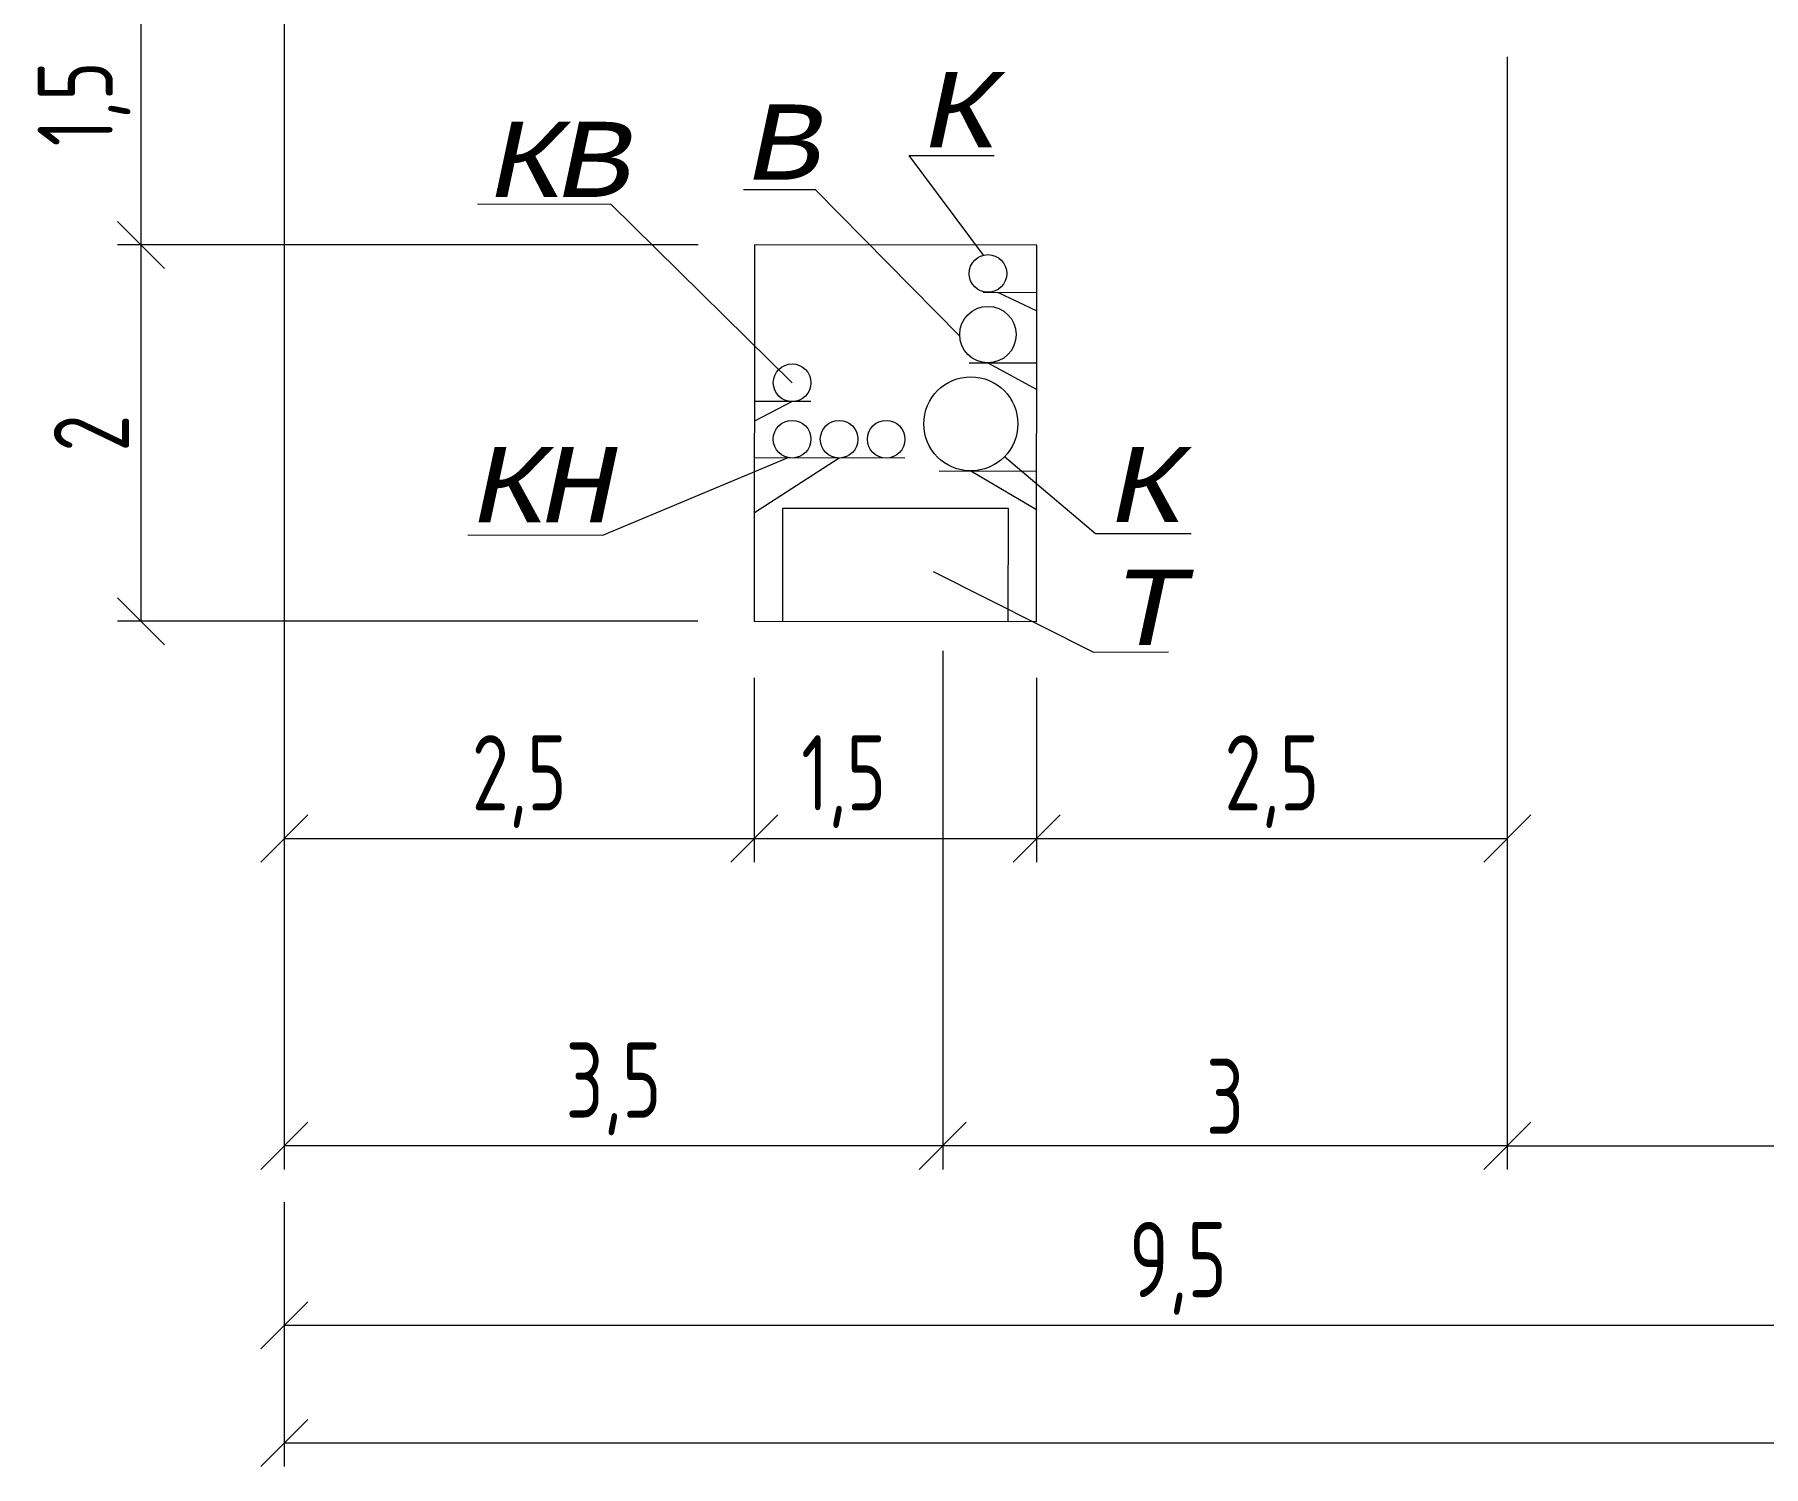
# Model space of a CAD drawing. Header units: millimetres. Extents: x 61790 to 115820, y -121437 to -29877.
# Drawn here: x 61790 to 70978, y -60010 to -52401 of the extents above; entities that cross this region are included whole.
import ezdxf

# ---------------------------------------------------------------- set-up
doc = ezdxf.new("R2010")
doc.units = ezdxf.units.MM
doc.layers.add('Размер', color=94, linetype='Continuous', lineweight=15)
doc.layers.add('Інж. мережі', color=205, linetype='Continuous', lineweight=18)
doc.styles.get("Standard").update_dxf_attribs({"font": 'isocteui.ttf', "width": 0.8})
doc.styles.add('стиль1', font='arial.ttf')
doc.dimstyles.new('М-100', dxfattribs={"dimscale": 100, "dimtxt": 4, "dimasz": 2.5, "dimexe": 1.25, "dimexo": 3, "dimtad": 1, "dimlfac": 0.001, "dimtxsty": 'Standard', "dimblk": 'OBLIQUE', "dimcen": 2.5, "dimadec": 0, "dimazin": 0, "dimtfac": 1, "dimtmove": 0, "dimatfit": 3, "dimldrblk": 'OBLIQUE', "dimfxl": 1.25, "dimlwd": -1, "dimlwe": -1, "dimarcsym": 0})

# ---------------------------------------------------------------- blocks, each defined once
blk = doc.blocks.new('_Oblique')
at = {"color": 0, "linetype": 'ByBlock', "lineweight": -2}
blk.add_line((-0.5, -0.5), (0.5, 0.5), dxfattribs=at)
blk = doc.blocks.new('*D63')
at = {"layer": 'Defpoints', "color": 0, "ltscale": 1000, "transparency": 16777216}
for p in [(115116.4, -56988.2), (63116.4, -58306.5), (115116.4, -59885.3)]:
    blk.add_point(p, dxfattribs=at)
at = {"layer": 'Размер', "color": 0, "ltscale": 1000, "transparency": 16777216}
for p, q in [((115116.4, -57288.2), (115116.4, -60010.3)), ((63116.4, -58606.5), (63116.4, -60010.3)), ((63116.4, -59885.3), (115116.4, -59885.3))]:
    blk.add_line(p, q, dxfattribs=at)
at = {"layer": 'Размер', "color": 0, "ltscale": 1000, "transparency": 16777216, "xscale": 250, "yscale": 250, "zscale": 250, "rotation": 180}
blk.add_blockref('_Oblique', (63116.4, -59885.3), dxfattribs=at)
at = {"layer": 'Размер', "color": 0, "ltscale": 1000, "transparency": 16777216, "xscale": 250, "yscale": 250, "zscale": 250}
blk.add_blockref('_Oblique', (115116.4, -59885.3), dxfattribs=at)
at = {"layer": 'Размер', "color": 0, "ltscale": 1000, "transparency": 16777216, "insert": (89116.4, -59622.8), "char_height": 400, "attachment_point": 5}
blk.add_mtext('52', dxfattribs=at)
blk = doc.blocks.new('*D68')
at = {"layer": 'Defpoints', "color": 0, "ltscale": 1000, "transparency": 16777216}
for p in [(69616.4, -52219.5), (72616.4, -52619.5), (72616.4, -58306.5)]:
    blk.add_point(p, dxfattribs=at)
at = {"layer": 'Размер', "color": 0, "ltscale": 1000, "transparency": 16777216}
for p, q in [((69616.4, -52519.5), (69616.4, -58431.5)), ((72616.4, -52919.5), (72616.4, -58431.5)), ((69616.4, -58306.5), (72616.4, -58306.5))]:
    blk.add_line(p, q, dxfattribs=at)
at = {"layer": 'Размер', "color": 0, "ltscale": 1000, "transparency": 16777216, "xscale": 250, "yscale": 250, "zscale": 250, "rotation": 180}
blk.add_blockref('_Oblique', (69616.4, -58306.5), dxfattribs=at)
at = {"layer": 'Размер', "color": 0, "ltscale": 1000, "transparency": 16777216, "xscale": 250, "yscale": 250, "zscale": 250}
blk.add_blockref('_Oblique', (72616.4, -58306.5), dxfattribs=at)
at = {"layer": 'Размер', "color": 0, "ltscale": 1000, "transparency": 16777216, "insert": (71116.4, -58044), "char_height": 400, "attachment_point": 5}
blk.add_mtext('3', dxfattribs=at)
blk = doc.blocks.new('*D71')
at = {"layer": 'Defpoints', "color": 0, "ltscale": 1000, "transparency": 16777216}
for p in [(69616.4, -52519.5), (66616.4, -55375.3), (66616.4, -58306.5)]:
    blk.add_point(p, dxfattribs=at)
at = {"layer": 'Размер', "color": 0, "ltscale": 1000, "transparency": 16777216}
for p, q in [((69616.4, -52819.5), (69616.4, -58431.5)), ((66616.4, -55675.3), (66616.4, -58431.5)), ((69616.4, -58306.5), (66616.4, -58306.5))]:
    blk.add_line(p, q, dxfattribs=at)
at = {"layer": 'Размер', "color": 0, "ltscale": 1000, "transparency": 16777216, "xscale": 250, "yscale": 250, "zscale": 250, "rotation": 180}
blk.add_blockref('_Oblique', (66616.4, -58306.5), dxfattribs=at)
at = {"layer": 'Размер', "color": 0, "ltscale": 1000, "transparency": 16777216, "xscale": 250, "yscale": 250, "zscale": 250}
blk.add_blockref('_Oblique', (69616.4, -58306.5), dxfattribs=at)
at = {"layer": 'Размер', "color": 0, "ltscale": 1000, "transparency": 16777216, "insert": (68116.4, -58044), "char_height": 400, "attachment_point": 5}
blk.add_mtext('3', dxfattribs=at)
blk = doc.blocks.new('*D72')
at = {"layer": 'Defpoints', "color": 0, "ltscale": 1000, "transparency": 16777216}
for p in [(63116.4, -52019), (66616.4, -55375.3), (63116.4, -58306.5)]:
    blk.add_point(p, dxfattribs=at)
at = {"layer": 'Размер', "color": 0, "ltscale": 1000, "transparency": 16777216}
for p, q in [((63116.4, -52319), (63116.4, -58431.5)), ((66616.4, -55675.3), (66616.4, -58431.5)), ((66616.4, -58306.5), (63116.4, -58306.5))]:
    blk.add_line(p, q, dxfattribs=at)
at = {"layer": 'Размер', "color": 0, "ltscale": 1000, "transparency": 16777216, "xscale": 250, "yscale": 250, "zscale": 250, "rotation": 180}
blk.add_blockref('_Oblique', (63116.4, -58306.5), dxfattribs=at)
at = {"layer": 'Размер', "color": 0, "ltscale": 1000, "transparency": 16777216, "xscale": 250, "yscale": 250, "zscale": 250}
blk.add_blockref('_Oblique', (66616.4, -58306.5), dxfattribs=at)
at = {"layer": 'Размер', "color": 0, "ltscale": 1000, "transparency": 16777216, "insert": (64866.4, -58004), "char_height": 400, "attachment_point": 5}
blk.add_mtext('3,5', dxfattribs=at)
blk = doc.blocks.new('*D96')
at = {"layer": 'Defpoints', "color": 0, "ltscale": 1000, "transparency": 16777216}
for p in [(65561, -52019), (62354.5, -53519), (65616.4, -53519)]:
    blk.add_point(p, dxfattribs=at)
at = {"layer": 'Размер', "color": 0, "ltscale": 1000, "transparency": 16777216}
for p, q in [((65261, -52019), (62229.5, -52019)), ((62354.5, -52019), (62354.5, -53519)), ((65316.4, -53519), (62229.5, -53519))]:
    blk.add_line(p, q, dxfattribs=at)
at = {"layer": 'Размер', "color": 0, "ltscale": 1000, "transparency": 16777216, "xscale": 250, "yscale": 250, "zscale": 250}
for p, rotation in [((62354.5, -52019), 90), ((62354.5, -53519), 270)]:
    blk.add_blockref('_Oblique', p, dxfattribs=dict(at, rotation=rotation))
at = {"layer": 'Размер', "color": 0, "ltscale": 1000, "transparency": 16777216, "insert": (62052, -52769), "char_height": 400, "attachment_point": 5, "rotation": 90}
blk.add_mtext('1,5', dxfattribs=at)
blk = doc.blocks.new('*D97')
at = {"layer": 'Defpoints', "color": 0, "ltscale": 1000, "transparency": 16777216}
for p in [(65616.4, -53519), (62354.5, -55519), (65614.7, -55519)]:
    blk.add_point(p, dxfattribs=at)
at = {"layer": 'Размер', "color": 0, "ltscale": 1000, "transparency": 16777216}
for p, q in [((65316.4, -53519), (62229.5, -53519)), ((62354.5, -53519), (62354.5, -55519)), ((65314.7, -55519), (62229.5, -55519))]:
    blk.add_line(p, q, dxfattribs=at)
at = {"layer": 'Размер', "color": 0, "ltscale": 1000, "transparency": 16777216, "xscale": 250, "yscale": 250, "zscale": 250}
for p, rotation in [((62354.5, -53519), 90), ((62354.5, -55519), 270)]:
    blk.add_blockref('_Oblique', p, dxfattribs=dict(at, rotation=rotation))
at = {"layer": 'Размер', "color": 0, "ltscale": 1000, "transparency": 16777216, "insert": (62092, -54519), "char_height": 400, "attachment_point": 5, "rotation": 90}
blk.add_mtext('2', dxfattribs=at)
blk = doc.blocks.new('*D98')
at = {"layer": 'Defpoints', "color": 0, "ltscale": 1000, "transparency": 16777216}
for p in [(63116.4, -55519), (65614.7, -55521.1), (65614.7, -56673.3)]:
    blk.add_point(p, dxfattribs=at)
at = {"layer": 'Размер', "color": 0, "ltscale": 1000, "transparency": 16777216}
for p, q in [((63116.4, -55819), (63116.4, -56798.3)), ((65614.7, -55821.1), (65614.7, -56798.3)), ((63116.4, -56673.3), (65614.7, -56673.3))]:
    blk.add_line(p, q, dxfattribs=at)
at = {"layer": 'Размер', "color": 0, "ltscale": 1000, "transparency": 16777216, "xscale": 250, "yscale": 250, "zscale": 250, "rotation": 180}
blk.add_blockref('_Oblique', (63116.4, -56673.3), dxfattribs=at)
at = {"layer": 'Размер', "color": 0, "ltscale": 1000, "transparency": 16777216, "xscale": 250, "yscale": 250, "zscale": 250}
blk.add_blockref('_Oblique', (65614.7, -56673.3), dxfattribs=at)
at = {"layer": 'Размер', "color": 0, "ltscale": 1000, "transparency": 16777216, "insert": (64365.5, -56370.8), "char_height": 400, "attachment_point": 5}
blk.add_mtext('2,5', dxfattribs=at)
blk = doc.blocks.new('*D99')
at = {"layer": 'Defpoints', "color": 0, "ltscale": 1000, "transparency": 16777216}
for p in [(65614.7, -55519), (67114.7, -55520.2), (67114.7, -56673.3)]:
    blk.add_point(p, dxfattribs=at)
at = {"layer": 'Размер', "color": 0, "ltscale": 1000, "transparency": 16777216}
for p, q in [((65614.7, -55819), (65614.7, -56798.3)), ((67114.7, -55820.2), (67114.7, -56798.3)), ((65614.7, -56673.3), (67114.7, -56673.3))]:
    blk.add_line(p, q, dxfattribs=at)
at = {"layer": 'Размер', "color": 0, "ltscale": 1000, "transparency": 16777216, "xscale": 250, "yscale": 250, "zscale": 250, "rotation": 180}
blk.add_blockref('_Oblique', (65614.7, -56673.3), dxfattribs=at)
at = {"layer": 'Размер', "color": 0, "ltscale": 1000, "transparency": 16777216, "xscale": 250, "yscale": 250, "zscale": 250}
blk.add_blockref('_Oblique', (67114.7, -56673.3), dxfattribs=at)
at = {"layer": 'Размер', "color": 0, "ltscale": 1000, "transparency": 16777216, "insert": (66089.7, -56370.8), "char_height": 400, "attachment_point": 5}
blk.add_mtext('1,5', dxfattribs=at)
blk = doc.blocks.new('*D100')
at = {"layer": 'Defpoints', "color": 0, "ltscale": 1000, "transparency": 16777216}
for p in [(67114.7, -55520.2), (69616.4, -55520.2), (69616.4, -56673.3)]:
    blk.add_point(p, dxfattribs=at)
at = {"layer": 'Размер', "color": 0, "ltscale": 1000, "transparency": 16777216}
for p, q in [((67114.7, -55820.2), (67114.7, -56798.3)), ((69616.4, -55820.2), (69616.4, -56798.3)), ((67114.7, -56673.3), (69616.4, -56673.3))]:
    blk.add_line(p, q, dxfattribs=at)
at = {"layer": 'Размер', "color": 0, "ltscale": 1000, "transparency": 16777216, "xscale": 250, "yscale": 250, "zscale": 250, "rotation": 180}
blk.add_blockref('_Oblique', (67114.7, -56673.3), dxfattribs=at)
at = {"layer": 'Размер', "color": 0, "ltscale": 1000, "transparency": 16777216, "xscale": 250, "yscale": 250, "zscale": 250}
blk.add_blockref('_Oblique', (69616.4, -56673.3), dxfattribs=at)
at = {"layer": 'Размер', "color": 0, "ltscale": 1000, "transparency": 16777216, "insert": (68365.5, -56370.8), "char_height": 400, "attachment_point": 5}
blk.add_mtext('2,5', dxfattribs=at)
blk = doc.blocks.new('*D102')
at = {"layer": 'Defpoints', "color": 0, "ltscale": 1000, "transparency": 16777216}
for p in [(63116.4, -58306.5), (72616.4, -58306.5), (72616.4, -59260)]:
    blk.add_point(p, dxfattribs=at)
at = {"layer": 'Размер', "color": 0, "ltscale": 1000, "transparency": 16777216}
for p, q in [((63116.4, -58606.5), (63116.4, -59385)), ((72616.4, -58606.5), (72616.4, -59385)), ((63116.4, -59260), (72616.4, -59260))]:
    blk.add_line(p, q, dxfattribs=at)
at = {"layer": 'Размер', "color": 0, "ltscale": 1000, "transparency": 16777216, "xscale": 250, "yscale": 250, "zscale": 250, "rotation": 180}
blk.add_blockref('_Oblique', (63116.4, -59260), dxfattribs=at)
at = {"layer": 'Размер', "color": 0, "ltscale": 1000, "transparency": 16777216, "xscale": 250, "yscale": 250, "zscale": 250}
blk.add_blockref('_Oblique', (72616.4, -59260), dxfattribs=at)
at = {"layer": 'Размер', "color": 0, "ltscale": 1000, "transparency": 16777216, "insert": (67866.4, -58957.5), "char_height": 400, "attachment_point": 5}
blk.add_mtext('9,5', dxfattribs=at)

msp = doc.modelspace()

# ---------------------------------------------------------------- linework, layer by layer
at = {"layer": 'Інж. мережі', "color": 0}
for points in [[(66833.027, -53573.33), (66438.171, -53043.438), (66889.796, -53043.82)], [(65556.801, -53224.158), (65938.348, -53224.481), (66706.656, -54003.646)], [(64143.159, -53300.905), (64851.955, -53301.504), (65815.761, -54251.108)], [(67114.689, -55520.247), (67116.379, -53520.248), (65616.38, -53518.981), (65614.69, -55518.98), (67114.689, -55520.247)], [(66831.624, -53770.464), (67116.168, -53770.704)], [(66831.624, -53770.464), (67116.168, -53770.704)], [(66906.624, -53770.527), (67116.085, -53868.978)], [(66906.624, -53770.527), (67116.085, -53868.978)], [(66756.307, -54145.4), (67115.851, -54145.704)], [(66756.307, -54145.4), (67115.851, -54145.704)], [(66856.307, -54145.485), (67115.732, -54286.786)], [(66856.307, -54145.485), (67115.732, -54286.786)], [(65815.677, -54351.108), (65615.589, -54454.527)], [(65815.677, -54351.108), (65615.589, -54454.527)], [(65915.677, -54351.193), (65615.677, -54350.939)], [(65915.677, -54351.193), (65615.677, -54350.939)], [(64092.23, -55059.871), (64809.332, -55060.477), (65791.872, -54651.088)], [(66065.423, -54651.32), (65615.177, -54942.995)], [(66065.423, -54651.32), (65615.177, -54942.995)], [(66415.423, -54651.615), (65615.423, -54650.939)], [(66415.423, -54651.615), (65615.423, -54650.939)], [(67936.141, -55054.633), (67427.265, -55054.203), (66944.769, -54644.28)], [(66596.951, -54719.81), (67115.365, -54720.248)], [(66596.951, -54719.81), (67115.365, -54720.248)], [(66765.365, -54719.952), (67115.193, -54924.378)], [(66765.365, -54719.952), (67115.193, -54924.378)], [(67816.317, -55683.667), (67419.832, -55684.078), (66566.763, -55255.559)]]:
    msp.add_lwpolyline(points, dxfattribs=at)
msp.add_lwpolyline([(65765.197, -54919.107), (65764.69, -55519.107), (66964.689, -55520.121), (66965.196, -54920.121)], close=True, dxfattribs=at)
for centre, radius in [((66856.708, -53670.485), 100), ((66856.434, -53995.485), 150), ((65815.761, -54251.108), 100), ((66765.577, -54469.952), 250), ((65815.508, -54551.108), 100), ((66065.508, -54551.32), 100), ((66315.508, -54551.531), 100)]:
    msp.add_circle(centre, radius, dxfattribs=at)

# ---------------------------------------------------------------- texts
at = {"layer": 'Інж. мережі', "color": 0, "lineweight": 25, "ltscale": 1000, "char_height": 400, "attachment_point": 1, "style": 'стиль1'}
for s, width, insert in [('{\\fISOCTEUR|b0|i1|c204|p49;К}', 613.06669, (66527.364, -52599.641)), ('{\\fISOCTEUR|b0|i1|c204|p49;В}', 613.06669, (65591.528, -52772.379)), ('{\\fISOCTEUR|b0|i1|c204|p49;\\T0.9;КВ}', 613.06669, (64218.897, -52864.167)), ('{\\fISOCTEUR|b0|i1|c204|p49;\\T0.9;КН}', 613.06669, (64128.885, -54592.334)), ('{\\fISOCTEUR|b0|i1|c204|p49;К}', 613.06669, (67518.711, -54592.081)), ('{\\fISOCTEUR|b0|i1|c204|p49;\\T0.9;Т}', 400, (67523.793, -55244.657))]:
    msp.add_mtext_dynamic_manual_height_columns(s, width=width, gutter_width=12.5, heights=[0], dxfattribs=dict(at, insert=insert))

# ---------------------------------------------------------------- dimensions: what is measured, and where the dimension line sits
at = {"layer": 'Размер', "color": 0, "ltscale": 1000}
for base, p1, p2, angle, picture, middle in [((62354.517, -53518.981), (65560.976, -52018.981), (65616.38, -53518.981), 90, '*D96', (62052.017, -52768.981)), ((63116.38, -58306.539), (66616.38, -55375.26), (63116.38, -52018.981), 180, '*D72', (64866.38, -58004.039)), ((72616.38, -58306.539), (69616.38, -52219.541), (72616.38, -52619.541), 0, '*D68', (71116.38, -58044.039)), ((66616.38, -58306.539), (69616.38, -52519.541), (66616.38, -55375.26), 0, '*D71', (68116.38, -58044.039)), ((62354.517, -55518.98), (65616.38, -53518.981), (65614.69, -55518.98), 90, '*D97', (62092.017, -54518.98))]:
    dim = msp.add_linear_dim(base=base, p1=p1, p2=p2, angle=angle, dimstyle='М-100', dxfattribs=at)
    dim.commit()
    dim.dimension.update_dxf_attribs({"geometry": picture, "text_midpoint": middle})
for base, p1, p2, picture, middle in [((65614.688, -56673.31), (63116.38, -55518.98), (65614.688, -55521.091), '*D98', (64365.534, -56370.81)), ((69616.38, -56673.31), (67114.689, -55520.247), (69616.38, -55520.247), '*D100', (68365.535, -56370.81)), ((72616.38, -59260.013), (63116.38, -58306.539), (72616.38, -58306.539), '*D102', (67866.38, -58957.513))]:
    dim = msp.add_linear_dim(base=base, p1=p1, p2=p2, dimstyle='М-100', dxfattribs=at)
    dim.commit()
    dim.dimension.update_dxf_attribs({"geometry": picture, "text_midpoint": middle})
for base, p1, p2, picture, middle in [((67114.689, -56673.31), (65614.69, -55518.98), (67114.689, -55520.247), '*D99', (66089.675, -56673.31)), ((115116.38, -59885.325), (63116.38, -58306.539), (115116.38, -56988.225), '*D63', (89116.38, -59885.325))]:
    dim = msp.add_linear_dim(base=base, p1=p1, p2=p2, dimstyle='М-100', dxfattribs=at)
    dim.commit()
    dim.dimension.update_dxf_attribs({"geometry": picture, "text_midpoint": middle, "dimtype": 160})

doc.saveas('drawing.dxf')
